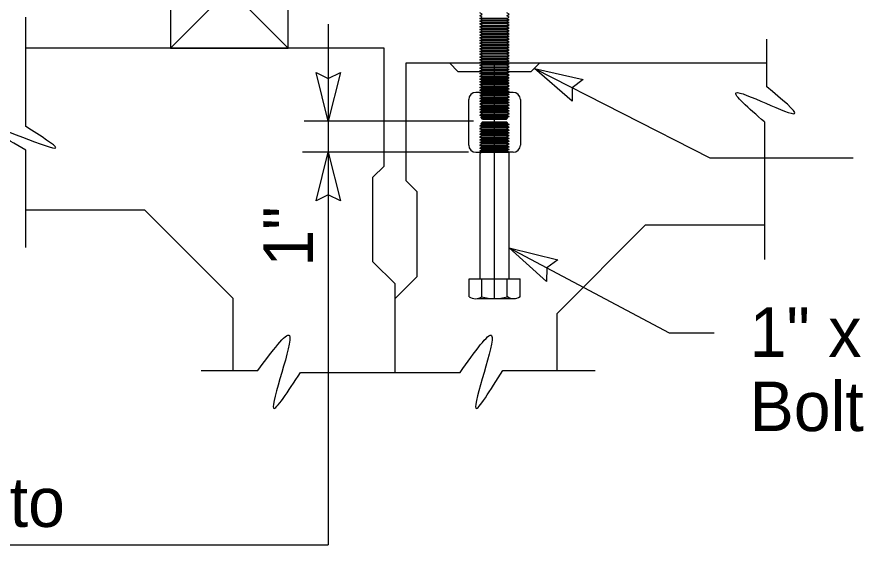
# Model space of a CAD drawing. Extents: x 1000 to 1036.3, y 1000 to 1022.
# Drawn here: x 1023.236 to 1025.698, y 1004.497 to 1006.013 of the extents above; entities that cross this region are included whole.
import ezdxf

# ---------------------------------------------------------------- set-up
doc = ezdxf.new("R2010")
doc.units = 0
for name, color, linetype in [('01-Slab', 7, 'Continuous'), ('03-Dimensions', 7, 'Continuous'), ('31-Program-Titles', 7, 'Continuous'), ('40-Pattern Areas', 7, 'Continuous'), ('S_PL_Dimens_PR', 7, 'Continuous')]:
    doc.layers.add(name, color=color, linetype=linetype)

msp = doc.modelspace()

# ---------------------------------------------------------------- linework, layer by layer
at = {"layer": '01-Slab'}
for p, q in [((1024.29, 1005.9238), (1023.2601, 1005.9238)), ((1024.29, 1005.5851), (1024.29, 1005.9238)), ((1024.3537, 1005.5428), (1024.3537, 1005.8814)), ((1024.3537, 1005.8814), (1025.3908, 1005.8814)), ((1024.29, 1005.5851), (1024.2583, 1005.5534)), ((1024.2583, 1005.3099), (1024.2583, 1005.5534)), ((1024.3537, 1005.5428), (1024.3853, 1005.5111)), ((1024.3853, 1005.2676), (1024.3853, 1005.5111)), ((1023.6022, 1005.4581), (1023.2601, 1005.4581)), ((1023.8562, 1005.2041), (1023.6022, 1005.4581)), ((1024.7875, 1005.1618), (1025.0415, 1005.4158)), ((1025.0415, 1005.4158), (1025.3837, 1005.4158)), ((1024.3218, 1005.2464), (1024.2583, 1005.3099)), ((1024.3218, 1005.2041), (1024.3853, 1005.2676)), ((1024.3218, 1004.9919), (1024.3218, 1005.2464)), ((1023.8562, 1004.998), (1023.8562, 1005.2041)), ((1024.7875, 1004.998), (1024.7875, 1005.1618))]:
    msp.add_line(p, q, dxfattribs=at)
at = {"layer": '03-Dimensions'}
for p, q in [((1024.015, 1006.2624), (1023.6763, 1005.9238)), ((1023.6763, 1006.2624), (1024.015, 1005.9238)), ((1023.2601, 1005.699), (1023.2601, 1006.0129)), ((1024.6433, 1006.009), (1024.5654, 1006.009)), ((1024.5723, 1006.005), (1024.6501, 1006.005)), ((1024.1298, 1005.9926), (1024.1298, 1005.7143)), ((1024.6433, 1006.0013), (1024.5654, 1006.0013)), ((1024.6433, 1005.9933), (1024.5654, 1005.9933)), ((1024.6433, 1005.9854), (1024.5654, 1005.9854)), ((1024.6433, 1005.9774), (1024.5654, 1005.9774)), ((1024.5723, 1005.9973), (1024.6501, 1005.9973)), ((1024.5723, 1005.9893), (1024.6501, 1005.9893)), ((1024.5723, 1005.9813), (1024.6501, 1005.9813)), ((1024.6433, 1005.9695), (1024.5654, 1005.9695)), ((1024.6433, 1005.9615), (1024.5654, 1005.9615)), ((1024.6433, 1005.9536), (1024.5654, 1005.9536)), ((1024.5723, 1005.9734), (1024.6501, 1005.9734)), ((1024.5723, 1005.9655), (1024.6501, 1005.9655)), ((1024.5723, 1005.9575), (1024.6501, 1005.9575)), ((1024.6433, 1005.9458), (1024.5654, 1005.9458)), ((1024.6433, 1005.9379), (1024.5654, 1005.9379)), ((1024.6433, 1005.9299), (1024.5654, 1005.9299)), ((1024.5723, 1005.9496), (1024.6501, 1005.9496)), ((1024.5723, 1005.9418), (1024.6501, 1005.9418)), ((1024.5723, 1005.9339), (1024.6501, 1005.9339)), ((1025.3908, 1005.8124), (1025.3908, 1005.9497)), ((1024.6433, 1005.922), (1024.5654, 1005.922)), ((1024.6433, 1005.914), (1024.5654, 1005.914)), ((1024.6433, 1005.9061), (1024.5654, 1005.9061)), ((1024.5723, 1005.9258), (1024.6501, 1005.9258)), ((1024.5723, 1005.918), (1024.6501, 1005.918)), ((1024.5723, 1005.91), (1024.6501, 1005.91)), ((1024.6433, 1005.8981), (1024.5654, 1005.8981)), ((1024.6433, 1005.8903), (1024.5654, 1005.8903)), ((1024.6433, 1005.8824), (1024.5654, 1005.8824)), ((1024.5723, 1005.9021), (1024.6501, 1005.9021)), ((1024.5723, 1005.8941), (1024.6501, 1005.8941)), ((1024.5723, 1005.8863), (1024.6501, 1005.8863)), ((1024.5723, 1005.8784), (1024.6501, 1005.8784)), ((1024.6078, 1005.2041), (1024.6078, 1005.8814)), ((1024.6433, 1005.8745), (1024.5654, 1005.8745)), ((1024.6433, 1005.8665), (1024.5654, 1005.8665)), ((1024.6433, 1005.8586), (1024.5654, 1005.8586)), ((1024.5723, 1005.8704), (1024.6501, 1005.8704)), ((1024.5723, 1005.8625), (1024.6501, 1005.8625)), ((1024.5723, 1005.8547), (1024.6501, 1005.8547)), ((1024.5723, 1005.8546), (1024.6501, 1005.8546)), ((1024.7221, 1005.8658), (1025.2261, 1005.6088)), ((1024.5654, 1005.8508), (1024.6433, 1005.8508)), ((1024.5654, 1005.8428), (1024.6433, 1005.8428)), ((1024.5654, 1005.8348), (1024.6433, 1005.8348)), ((1024.5723, 1005.8468), (1024.6501, 1005.8468)), ((1024.5723, 1005.8388), (1024.6501, 1005.8388)), ((1024.5723, 1005.8308), (1024.6501, 1005.8308)), ((1024.5654, 1005.827), (1024.6433, 1005.827)), ((1024.5654, 1005.819), (1024.6433, 1005.819)), ((1024.5654, 1005.8112), (1024.6433, 1005.8112)), ((1024.5723, 1005.823), (1024.6501, 1005.823)), ((1024.5723, 1005.815), (1024.6501, 1005.815)), ((1024.5723, 1005.8072), (1024.6501, 1005.8072)), ((1024.5654, 1005.8032), (1024.6433, 1005.8032)), ((1024.5654, 1005.7953), (1024.6433, 1005.7953)), ((1024.5654, 1005.7873), (1024.6433, 1005.7873)), ((1024.5723, 1005.7992), (1024.6501, 1005.7992)), ((1024.5723, 1005.7913), (1024.6501, 1005.7913)), ((1024.5723, 1005.7833), (1024.6501, 1005.7833)), ((1024.5654, 1005.7793), (1024.6433, 1005.7793)), ((1024.5654, 1005.7713), (1024.6433, 1005.7713)), ((1024.5654, 1005.7634), (1024.6433, 1005.7634)), ((1024.5654, 1005.7554), (1024.6433, 1005.7554)), ((1024.5723, 1005.7753), (1024.6501, 1005.7753)), ((1024.5723, 1005.7673), (1024.6501, 1005.7673)), ((1024.5723, 1005.7673), (1024.6501, 1005.7673)), ((1024.5723, 1005.7594), (1024.6501, 1005.7594)), ((1024.5654, 1005.7475), (1024.6433, 1005.7475)), ((1024.5654, 1005.7395), (1024.6433, 1005.7395)), ((1024.5654, 1005.7316), (1024.6433, 1005.7316)), ((1024.5723, 1005.7514), (1024.6501, 1005.7514)), ((1024.5723, 1005.7435), (1024.6501, 1005.7435)), ((1024.5723, 1005.7355), (1024.6501, 1005.7355)), ((1024.5468, 1005.7143), (1024.0607, 1005.7143)), ((1024.1298, 1005.7143), (1024.1298, 1005.6247)), ((1024.5695, 1005.7236), (1024.6433, 1005.7236)), ((1024.5695, 1005.7082), (1024.6433, 1005.7082)), ((1024.5723, 1005.7276), (1024.6501, 1005.7276)), ((1025.3837, 1005.7118), (1025.3837, 1005.3165)), ((1024.5654, 1005.7003), (1024.6433, 1005.7003)), ((1024.5654, 1005.6923), (1024.6433, 1005.6923)), ((1024.5654, 1005.6843), (1024.6433, 1005.6843)), ((1024.5723, 1005.7043), (1024.6501, 1005.7043)), ((1024.5723, 1005.6963), (1024.6501, 1005.6963)), ((1024.5723, 1005.6883), (1024.6501, 1005.6883)), ((1024.5654, 1005.6763), (1024.6433, 1005.6763)), ((1024.5654, 1005.6684), (1024.6433, 1005.6684)), ((1024.5654, 1005.6604), (1024.6433, 1005.6604)), ((1024.5723, 1005.6803), (1024.6501, 1005.6803)), ((1024.5723, 1005.6724), (1024.6501, 1005.6724)), ((1024.5723, 1005.6644), (1024.6501, 1005.6644)), ((1024.5723, 1005.6644), (1024.6501, 1005.6644)), ((1024.5654, 1005.6525), (1024.6433, 1005.6525)), ((1024.5654, 1005.6445), (1024.6433, 1005.6445)), ((1024.5654, 1005.6366), (1024.6433, 1005.6366)), ((1024.5723, 1005.6565), (1024.6501, 1005.6565)), ((1024.5723, 1005.6485), (1024.6501, 1005.6485)), ((1024.5723, 1005.6406), (1024.6501, 1005.6406)), ((1024.5723, 1005.6326), (1024.6501, 1005.6326)), ((1023.2601, 1005.3508), (1023.2601, 1005.6309)), ((1024.5332, 1005.6247), (1024.0553, 1005.6247)), ((1024.1298, 1005.6247), (1024.1298, 1004.4965)), ((1024.5654, 1005.6286), (1024.6433, 1005.6286)), ((1025.2261, 1005.6088), (1025.6384, 1005.6088)), ((1024.6501, 1005.3504), (1025.11, 1005.1056)), ((1025.11, 1005.1056), (1025.2386, 1005.1056)), ((1023.7643, 1004.998), (1023.9273, 1004.998)), ((1024.0497, 1004.9919), (1024.5088, 1004.9919)), ((1024.6312, 1004.998), (1024.8965, 1004.998)), ((1022.3368, 1004.4965), (1024.1298, 1004.4965))]:
    msp.add_line(p, q, dxfattribs=at)
for points in [[(1025.3837, 1005.7118), (1025.3021, 1005.7956), (1025.4702, 1005.736), (1025.3908, 1005.8124)], [(1023.2601, 1005.6309), (1023.1475, 1005.7035), (1023.3464, 1005.6378), (1023.2601, 1005.699)], [(1023.9273, 1004.998), (1024.018, 1005.0978), (1023.9725, 1004.8892), (1024.0497, 1004.9919)], [(1024.5088, 1004.9919), (1024.5994, 1005.0978), (1024.554, 1004.8892), (1024.6312, 1004.998)]]:
    msp.add_spline(points, degree=3, dxfattribs=at)
at = {"layer": '31-Program-Titles'}
for p, q in [((1024.4778, 1005.8814), (1024.5034, 1005.8558)), ((1024.7378, 1005.8814), (1024.7122, 1005.8558)), ((1024.5703, 1005.8558), (1024.5034, 1005.8558)), ((1024.7122, 1005.8558), (1024.6481, 1005.8558)), ((1024.5723, 1005.8072), (1024.5654, 1005.8032)), ((1024.6501, 1005.8072), (1024.6433, 1005.8032)), ((1024.5681, 1005.7968), (1024.5543, 1005.7968)), ((1024.5723, 1005.7992), (1024.5654, 1005.8032)), ((1024.5723, 1005.7992), (1024.5654, 1005.7953)), ((1024.5723, 1005.7913), (1024.5654, 1005.7953)), ((1024.5723, 1005.7913), (1024.5654, 1005.7873)), ((1024.5723, 1005.7833), (1024.5654, 1005.7873)), ((1024.5723, 1005.7833), (1024.5654, 1005.7793)), ((1024.6501, 1005.7992), (1024.6433, 1005.8032)), ((1024.6501, 1005.7992), (1024.6433, 1005.7953)), ((1024.6501, 1005.7913), (1024.6433, 1005.7953)), ((1024.6501, 1005.7913), (1024.6433, 1005.7873)), ((1024.6501, 1005.7833), (1024.6433, 1005.7873)), ((1024.6501, 1005.7833), (1024.6433, 1005.7793)), ((1024.6613, 1005.7968), (1024.6459, 1005.7968)), ((1024.5336, 1005.6453), (1024.5336, 1005.776)), ((1024.5723, 1005.7753), (1024.5654, 1005.7793)), ((1024.5723, 1005.7753), (1024.5654, 1005.7713)), ((1024.5723, 1005.7673), (1024.5654, 1005.7713)), ((1024.5723, 1005.7673), (1024.5654, 1005.7634)), ((1024.5723, 1005.7594), (1024.5654, 1005.7634)), ((1024.5723, 1005.7594), (1024.5654, 1005.7554)), ((1024.5723, 1005.7514), (1024.5654, 1005.7554)), ((1024.6501, 1005.7753), (1024.6433, 1005.7793)), ((1024.6501, 1005.7753), (1024.6433, 1005.7713)), ((1024.6501, 1005.7673), (1024.6433, 1005.7713)), ((1024.6501, 1005.7673), (1024.6433, 1005.7634)), ((1024.6501, 1005.7594), (1024.6433, 1005.7634)), ((1024.6501, 1005.7594), (1024.6433, 1005.7554)), ((1024.6501, 1005.7514), (1024.6433, 1005.7554)), ((1024.6819, 1005.776), (1024.6819, 1005.6453)), ((1024.5723, 1005.7514), (1024.5654, 1005.7475)), ((1024.5723, 1005.7435), (1024.5654, 1005.7475)), ((1024.5723, 1005.7435), (1024.5654, 1005.7395)), ((1024.5723, 1005.7355), (1024.5654, 1005.7395)), ((1024.5723, 1005.7355), (1024.5654, 1005.7316)), ((1024.5723, 1005.7276), (1024.5654, 1005.7316)), ((1024.6501, 1005.7514), (1024.6433, 1005.7475)), ((1024.6501, 1005.7435), (1024.6433, 1005.7475)), ((1024.6501, 1005.7435), (1024.6433, 1005.7395)), ((1024.6501, 1005.7355), (1024.6433, 1005.7395)), ((1024.6501, 1005.7355), (1024.6433, 1005.7316)), ((1024.6501, 1005.7276), (1024.6433, 1005.7316)), ((1024.5723, 1005.7276), (1024.568, 1005.7251)), ((1024.5734, 1005.7197), (1024.568, 1005.7251)), ((1024.5734, 1005.7121), (1024.568, 1005.7067)), ((1024.5723, 1005.7043), (1024.568, 1005.7067)), ((1024.5734, 1005.7197), (1024.6422, 1005.7197)), ((1024.5734, 1005.7121), (1024.6422, 1005.7121)), ((1024.6422, 1005.7197), (1024.645, 1005.7226)), ((1024.6422, 1005.7121), (1024.645, 1005.7092)), ((1024.6501, 1005.7276), (1024.6433, 1005.7236)), ((1024.645, 1005.7226), (1024.6433, 1005.7236)), ((1024.645, 1005.7092), (1024.6433, 1005.7082)), ((1024.6501, 1005.7043), (1024.6433, 1005.7082)), ((1024.5723, 1005.7043), (1024.5654, 1005.7003)), ((1024.5723, 1005.6963), (1024.5654, 1005.7003)), ((1024.5723, 1005.6963), (1024.5654, 1005.6923)), ((1024.5723, 1005.6883), (1024.5654, 1005.6923)), ((1024.5723, 1005.6883), (1024.5654, 1005.6843)), ((1024.5723, 1005.6803), (1024.5654, 1005.6843)), ((1024.6501, 1005.7043), (1024.6433, 1005.7003)), ((1024.6501, 1005.6963), (1024.6433, 1005.7003)), ((1024.6501, 1005.6963), (1024.6433, 1005.6923)), ((1024.6501, 1005.6883), (1024.6433, 1005.6923)), ((1024.6501, 1005.6883), (1024.6433, 1005.6843)), ((1024.6501, 1005.6803), (1024.6433, 1005.6843)), ((1024.5723, 1005.6803), (1024.5654, 1005.6763)), ((1024.5723, 1005.6724), (1024.5654, 1005.6763)), ((1024.5723, 1005.6724), (1024.5654, 1005.6684)), ((1024.5723, 1005.6644), (1024.5654, 1005.6684)), ((1024.5723, 1005.6644), (1024.5654, 1005.6604)), ((1024.5723, 1005.6565), (1024.5654, 1005.6604)), ((1024.6501, 1005.6803), (1024.6433, 1005.6763)), ((1024.6501, 1005.6724), (1024.6433, 1005.6763)), ((1024.6501, 1005.6724), (1024.6433, 1005.6684)), ((1024.6501, 1005.6644), (1024.6433, 1005.6684)), ((1024.6501, 1005.6644), (1024.6433, 1005.6604)), ((1024.6501, 1005.6565), (1024.6433, 1005.6604)), ((1024.5723, 1005.6565), (1024.5654, 1005.6525)), ((1024.5723, 1005.6485), (1024.5654, 1005.6525)), ((1024.5723, 1005.6485), (1024.5654, 1005.6445)), ((1024.5723, 1005.6406), (1024.5654, 1005.6445)), ((1024.5723, 1005.6406), (1024.5654, 1005.6366)), ((1024.5723, 1005.6326), (1024.5654, 1005.6366)), ((1024.5723, 1005.6326), (1024.5654, 1005.6286)), ((1024.6501, 1005.6565), (1024.6433, 1005.6525)), ((1024.6501, 1005.6485), (1024.6433, 1005.6525)), ((1024.6501, 1005.6485), (1024.6433, 1005.6445)), ((1024.6501, 1005.6406), (1024.6433, 1005.6445)), ((1024.6501, 1005.6406), (1024.6433, 1005.6366)), ((1024.6501, 1005.6326), (1024.6433, 1005.6366)), ((1024.6501, 1005.6326), (1024.6433, 1005.6286)), ((1024.5543, 1005.6247), (1024.5723, 1005.6247)), ((1024.5723, 1005.6247), (1024.5654, 1005.6286)), ((1024.5723, 1005.6247), (1024.5654, 1005.6207)), ((1024.5654, 1005.6207), (1024.5654, 1005.2608)), ((1024.5723, 1005.6247), (1024.6501, 1005.6247)), ((1024.6501, 1005.6247), (1024.6433, 1005.6286)), ((1024.6501, 1005.2608), (1024.6501, 1005.6247)), ((1024.6613, 1005.6247), (1024.6501, 1005.6247)), ((1024.5348, 1005.2095), (1024.5348, 1005.2608)), ((1024.5348, 1005.2608), (1024.681, 1005.2608)), ((1024.5713, 1005.2095), (1024.5713, 1005.2608)), ((1024.6443, 1005.2099), (1024.6443, 1005.2608)), ((1024.681, 1005.2095), (1024.681, 1005.2608)), ((1024.5576, 1005.2041), (1024.6628, 1005.2041))]:
    msp.add_line(p, q, dxfattribs=at)
for points in [[(1024.5654, 1005.9538), (1024.5723, 1005.9576), (1024.5654, 1005.9616), (1024.5723, 1005.9656), (1024.5654, 1005.9696), (1024.5723, 1005.9734), (1024.5654, 1005.9774), (1024.5723, 1005.9814), (1024.5654, 1005.9854), (1024.5723, 1005.9893), (1024.5654, 1005.9933), (1024.5723, 1005.9973), (1024.5654, 1006.0013), (1024.5723, 1006.0052), (1024.5654, 1006.0092), (1024.5723, 1006.0131), (1024.5654, 1006.0171), (1024.5723, 1006.021), (1024.5654, 1006.025)], [(1024.6433, 1005.9538), (1024.6501, 1005.9576), (1024.6433, 1005.9616), (1024.6501, 1005.9656), (1024.6433, 1005.9696), (1024.6501, 1005.9734), (1024.6433, 1005.9774), (1024.6501, 1005.9814), (1024.6433, 1005.9854), (1024.6501, 1005.9893), (1024.6433, 1005.9933), (1024.6501, 1005.9973), (1024.6433, 1006.0013), (1024.6501, 1006.0052), (1024.6433, 1006.0092), (1024.6501, 1006.0131), (1024.6433, 1006.0171), (1024.6501, 1006.021), (1024.6433, 1006.025)], [(1024.5654, 1005.8824), (1024.5723, 1005.8863), (1024.5654, 1005.8903), (1024.5723, 1005.8943), (1024.5654, 1005.8983), (1024.5723, 1005.9022), (1024.5654, 1005.9062), (1024.5723, 1005.9101), (1024.5654, 1005.9141), (1024.5723, 1005.9181), (1024.5654, 1005.9221), (1024.5723, 1005.9259), (1024.5654, 1005.9299), (1024.5723, 1005.9339), (1024.5654, 1005.9379), (1024.5723, 1005.9418), (1024.5654, 1005.9458), (1024.5723, 1005.9498), (1024.5654, 1005.9538)], [(1024.6433, 1005.8824), (1024.6501, 1005.8863), (1024.6433, 1005.8903), (1024.6501, 1005.8943), (1024.6433, 1005.8983), (1024.6501, 1005.9022), (1024.6433, 1005.9062), (1024.6501, 1005.9101), (1024.6433, 1005.9141), (1024.6501, 1005.9181), (1024.6433, 1005.9221), (1024.6501, 1005.9259), (1024.6433, 1005.9299), (1024.6501, 1005.9339), (1024.6433, 1005.9379), (1024.6501, 1005.9418), (1024.6433, 1005.9458), (1024.6501, 1005.9498), (1024.6433, 1005.9538)], [(1024.5723, 1005.8072), (1024.5654, 1005.8112), (1024.5723, 1005.815), (1024.5654, 1005.819), (1024.5723, 1005.823), (1024.5654, 1005.827), (1024.5723, 1005.8308), (1024.5654, 1005.8348), (1024.5723, 1005.8388), (1024.5654, 1005.8428), (1024.5723, 1005.8468), (1024.5654, 1005.8508), (1024.5723, 1005.8547), (1024.5654, 1005.8587), (1024.5723, 1005.8626), (1024.5654, 1005.8666), (1024.5723, 1005.8705), (1024.5654, 1005.8745), (1024.5723, 1005.8784), (1024.5654, 1005.8824)], [(1024.6501, 1005.8072), (1024.6433, 1005.8112), (1024.6501, 1005.815), (1024.6433, 1005.819), (1024.6501, 1005.823), (1024.6433, 1005.827), (1024.6501, 1005.8308), (1024.6433, 1005.8348), (1024.6501, 1005.8388), (1024.6433, 1005.8428), (1024.6501, 1005.8468), (1024.6433, 1005.8508), (1024.6501, 1005.8547), (1024.6433, 1005.8587), (1024.6501, 1005.8626), (1024.6433, 1005.8666), (1024.6501, 1005.8705), (1024.6433, 1005.8745), (1024.6501, 1005.8784), (1024.6433, 1005.8824)]]:
    msp.add_lwpolyline(points, dxfattribs=at)
for centre, radius, start, end in [((1024.5543, 1005.776), 0.0207, 90, 180), ((1024.6612, 1005.776), 0.0207, 0, 90), ((1024.5543, 1005.6454), 0.0207, 180, 270), ((1024.6612, 1005.6454), 0.0207, 270, 0), ((1024.5529, 1005.2355), 0.0318, 235.083, 305.1697), ((1024.6078, 1005.331), 0.1269, 253.2458, 286.7498), ((1024.6627, 1005.2358), 0.0318, 235.083, 305.1697)]:
    msp.add_arc(centre, radius, start, end, dxfattribs=at)
at = {"layer": '40-Pattern Areas'}
msp.add_lwpolyline([(1023.6763, 1005.9238), (1024.015, 1005.9238), (1024.015, 1006.2624), (1023.6763, 1006.2624)], close=True, dxfattribs=at)
at = {"layer": 'S_PL_Dimens_PR'}
for points in [[(1024.1298, 1005.7143), (1024.0948, 1005.8543), (1024.1298, 1005.8368), (1024.1648, 1005.8543)], [(1024.7221, 1005.8658), (1024.8627, 1005.8334), (1024.8312, 1005.8101), (1024.8309, 1005.771)], [(1024.1298, 1005.6247), (1024.1648, 1005.4847), (1024.1298, 1005.5022), (1024.0948, 1005.4847)], [(1024.6501, 1005.3504), (1024.7901, 1005.3155), (1024.7582, 1005.2929), (1024.7572, 1005.2537)]]:
    msp.add_lwpolyline(points, close=True, dxfattribs=at)

# ---------------------------------------------------------------- texts
at = {"layer": '03-Dimensions'}
msp.add_text('1"', height=0.14225, rotation=90, dxfattribs=at).set_placement((1024.0857, 1005.2958))
for s, height, p in [(' 1" x 6" Long', 0.14225, (1025.2881, 1005.0368)), (' Bolt ASTM A-325', 0.14225, (1025.2881, 1004.8234)), ('Thread into', 0.14224, (1022.4106, 1004.5481))]:
    msp.add_text(s, height=height, dxfattribs=at).set_placement(p)

doc.saveas('drawing.dxf')
